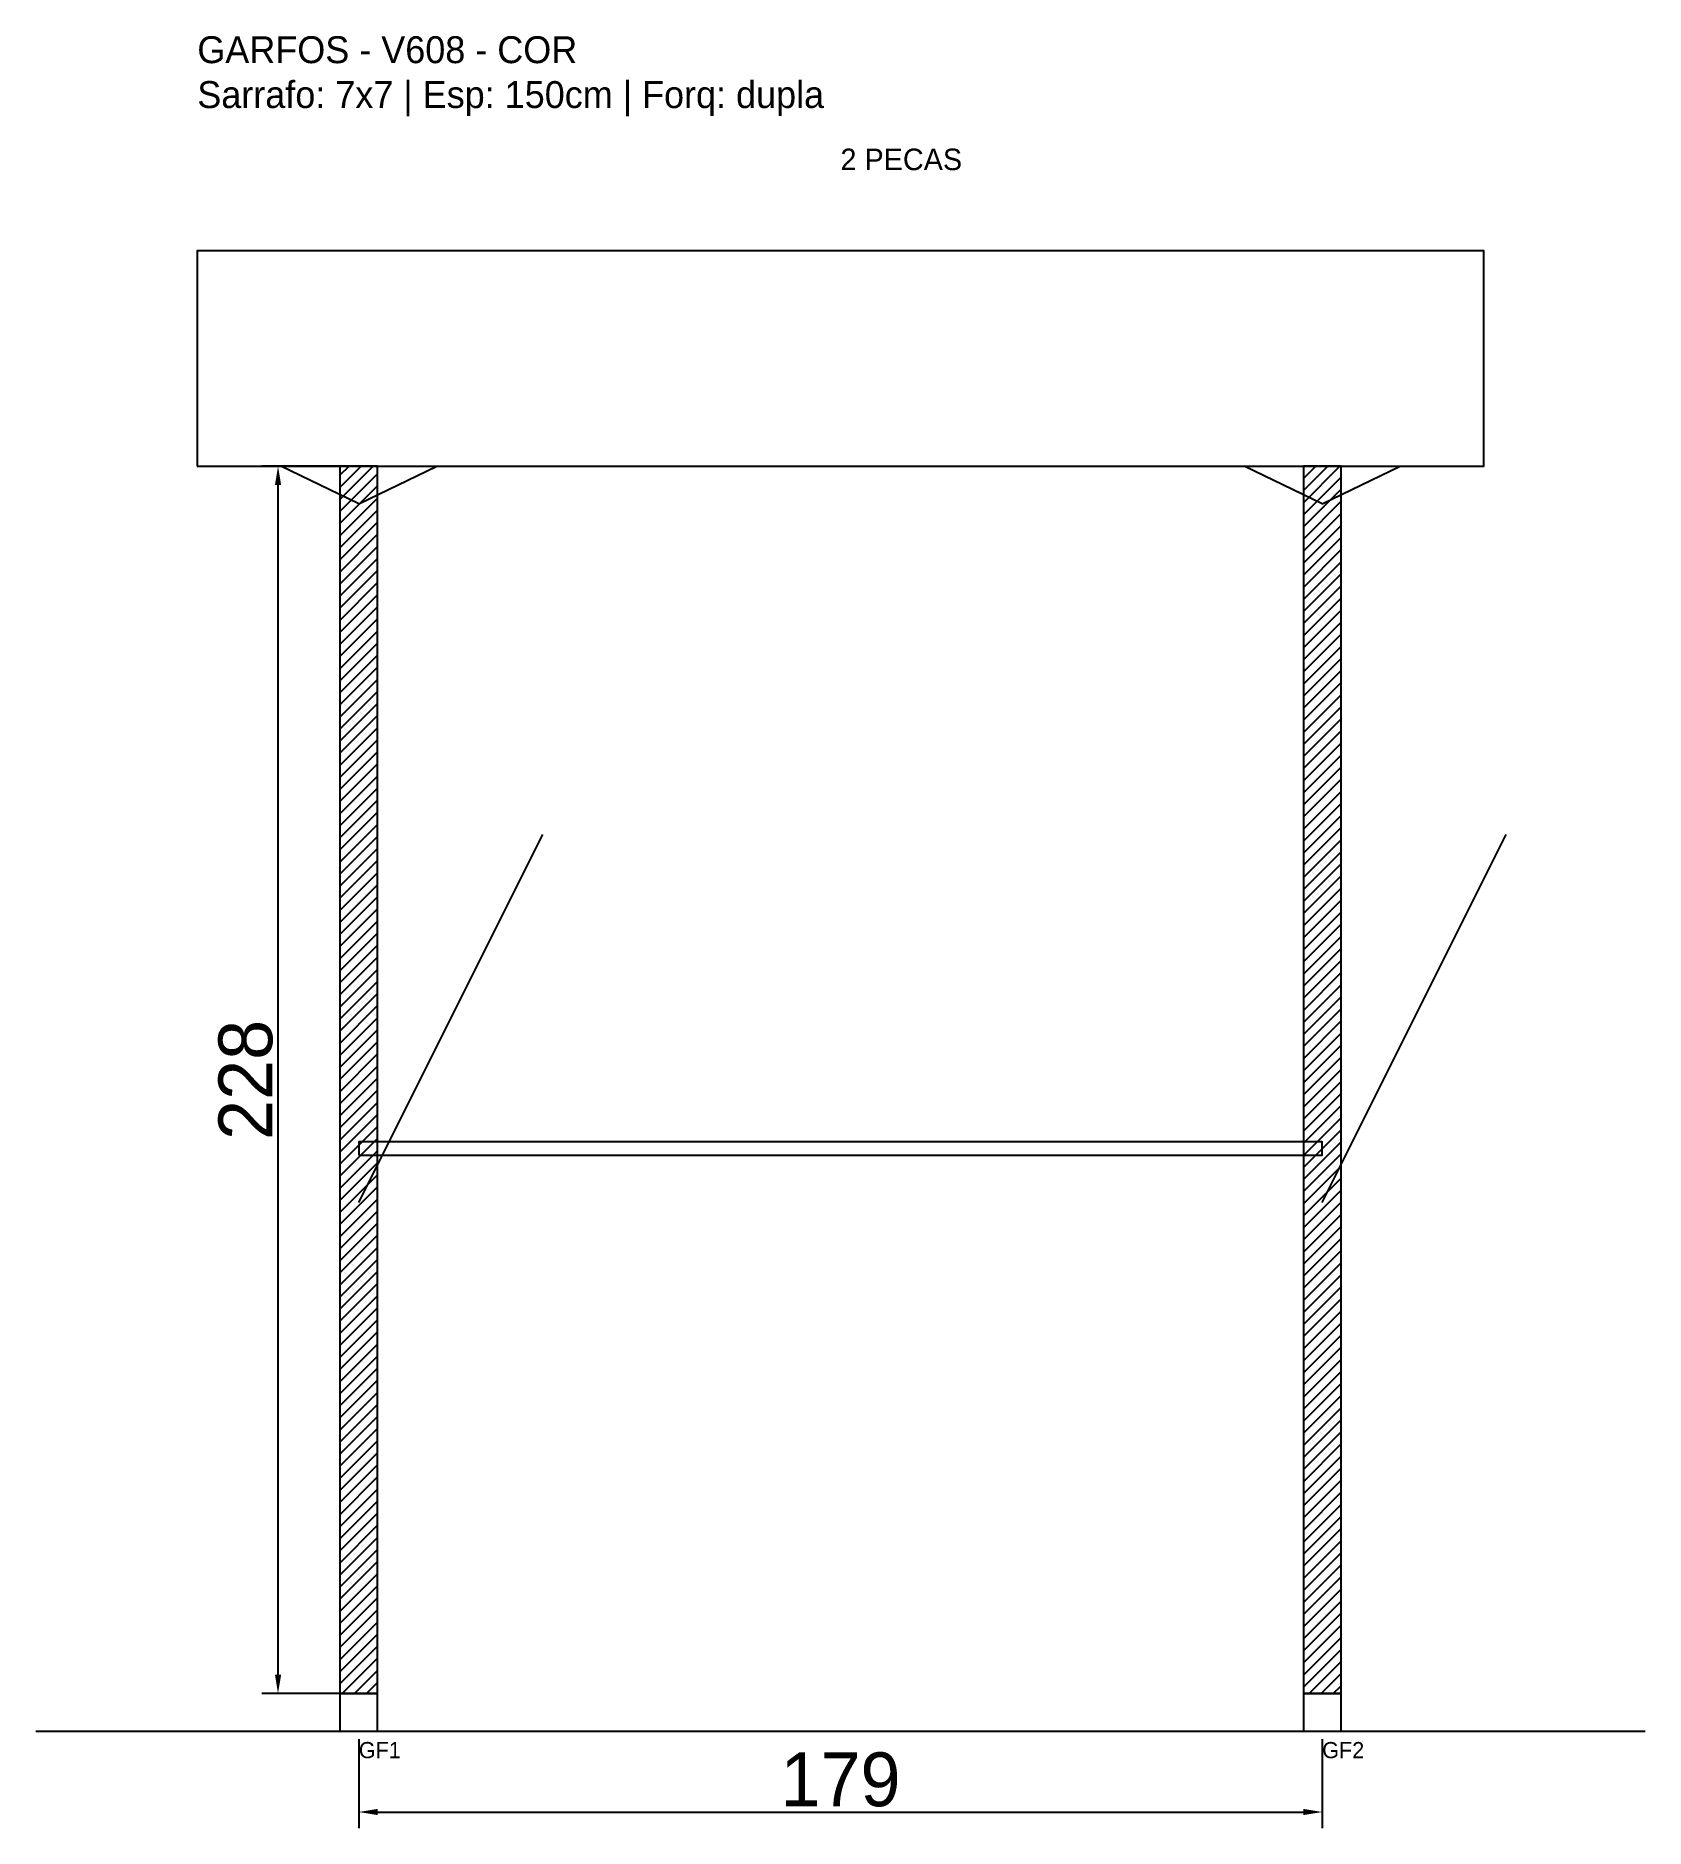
# Model space of a CAD drawing. Header units: metres. Extents: x -30 to 269, y -25 to 308.
import ezdxf

# ---------------------------------------------------------------- set-up
doc = ezdxf.new("R2010")
doc.units = ezdxf.units.M
for name, color, linetype in [('BARRA_ANCORAGEM', 1, 'Continuous'), ('COTA', 241, 'Continuous'), ('GARFOS OK', 3, 'Continuous'), ('NOME DA VIGA', 6, 'Continuous'), ('SARR_7x7', 40, 'Continuous'), ('TIRAS REESCORAMENTO', 252, 'Continuous'), ('VIGAS', 3, 'Continuous')]:
    doc.layers.add(name, color=color, linetype=linetype)
doc.dimstyles.new('EZ DXF', dxfattribs={"dimtxt": 10, "dimasz": 3.5, "dimexe": 3, "dimexo": 1.5, "dimgap": 1, "dimtad": 1, "dimdec": 1, "dimdsep": 46, "dimcen": 2.5, "dimazin": 3, "dimtfac": 1, "dimtmove": 0, "dimatfit": 3})

msp = doc.modelspace()

# ---------------------------------------------------------------- hatches: boundary and pattern name
at = {"layer": 'COTA'}
h = msp.add_hatch(dxfattribs=at)
h.set_pattern_fill('ANSI31', scale=0.5)
h.paths.add_polyline_path([(26.5, 0), (33.5, 0), (33.5, 228), (26.5, 228)])
h = msp.add_hatch(dxfattribs=at)
h.set_pattern_fill('ANSI31', scale=0.5)
h.paths.add_polyline_path([(205.5, 0), (212.5, 0), (212.5, 228), (205.5, 228)])

# ---------------------------------------------------------------- linework, layer by layer
at = {"layer": 'BARRA_ANCORAGEM'}
for p, q in [((30, 91.2), (64.2, 159.6)), ((209, 91.2), (243.2, 159.6))]:
    msp.add_line(p, q, dxfattribs=at)
at = {"layer": 'GARFOS OK'}
for p, q in [((30, 221), (15.5, 228)), ((15.5, 228), (44.5, 228)), ((30, 221), (44.5, 228)), ((209, 221), (194.5, 228)), ((194.5, 228), (223.5, 228)), ((209, 221), (223.5, 228))]:
    msp.add_line(p, q, dxfattribs=at)
at = {"layer": 'GARFOS OK', "linetype": 'CONTINUOUS'}
msp.add_line((-30, -7), (269, -7), dxfattribs=at)
at = {"layer": 'GARFOS OK'}
for points in [[(26.5, 0), (33.5, 0), (33.5, 228), (26.5, 228), (26.5, 0)], [(205.5, 0), (212.5, 0), (212.5, 228), (205.5, 228), (205.5, 0)]]:
    msp.add_lwpolyline(points, dxfattribs=at)
at = {"layer": 'SARR_7x7'}
for points in [[(26.5, -7), (33.5, -7), (33.5, 0), (26.5, 0), (26.5, -7)], [(205.5, -7), (212.5, -7), (212.5, 0), (205.5, 0), (205.5, -7)]]:
    msp.add_lwpolyline(points, dxfattribs=at)
at = {"layer": 'TIRAS REESCORAMENTO'}
msp.add_lwpolyline([(30, 100), (209, 100), (209, 102.5), (30, 102.5), (30, 100)], dxfattribs=at)
at = {"layer": 'VIGAS'}
msp.add_lwpolyline([(0, 228), (239, 228), (239, 268), (0, 268), (0, 228)], dxfattribs=at)

# ---------------------------------------------------------------- texts
at = {"layer": 'NOME DA VIGA'}
for s, height, p in [('2 PECAS', 4, (119.5, 283)), ('GF1', 3, (30, -12)), ('GF2', 3, (209, -12))]:
    msp.add_text(s, height=height, dxfattribs=at).set_placement(p)
at = {"layer": 'NOME DA VIGA', "insert": (0, 293), "char_height": 5, "attachment_point": 7}
msp.add_mtext('GARFOS - V608 - COR\\PSarrafo: 7x7 | Esp: 150cm | Forq: dupla', dxfattribs=at)

# ---------------------------------------------------------------- dimensions: what is measured, and where the dimension line sits
at = {"layer": 'COTA'}
msp.add_linear_dim(base=(15, 0), p1=(30, 0), p2=(30, 228), angle=90, dimstyle='EZ DXF', dxfattribs=at).render()
msp.add_linear_dim(base=(30, -22), p1=(30, -7), p2=(209, -7), dimstyle='EZ DXF', dxfattribs=at).render()

doc.saveas('drawing.dxf')
